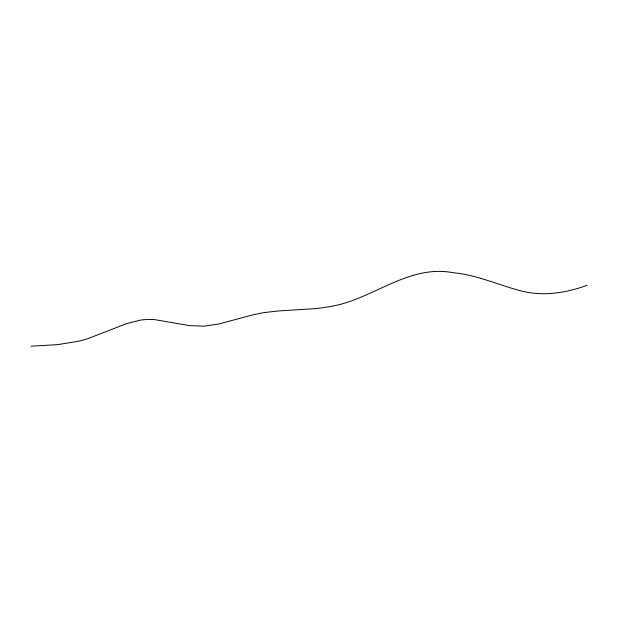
<?xml version="1.0" encoding="UTF-8"?>
<svg xmlns="http://www.w3.org/2000/svg" width="618" height="618" viewBox="0 0 618 618"><rect width="100%" height="100%" fill="white"/><g stroke="black" fill="none" stroke-linecap="round" stroke-linejoin="round"><path stroke-width="0.93" d="M587.1 285.277C566.25 292.947 543.137 296.609 521.314 290.978C498.641 285.114 477.011 274.956 453.45 272.754C406.961 263.778 371.024 301.514 326.86 307.053A92.723 54.523 -4.2 0 1 316.092 308.591L278.571 310.947L263.577 312.654L252.383 314.956L218.857 324.002L203.994 326.196L189.502 325.601L154.67 319.606L147.802 319.398L140.842 320.008L126.559 323.639L88.922 338.255A70.259 40.317 -15 0 1 78.192 341.306L57.675 344.635L30.9 346.18"/></g></svg>
